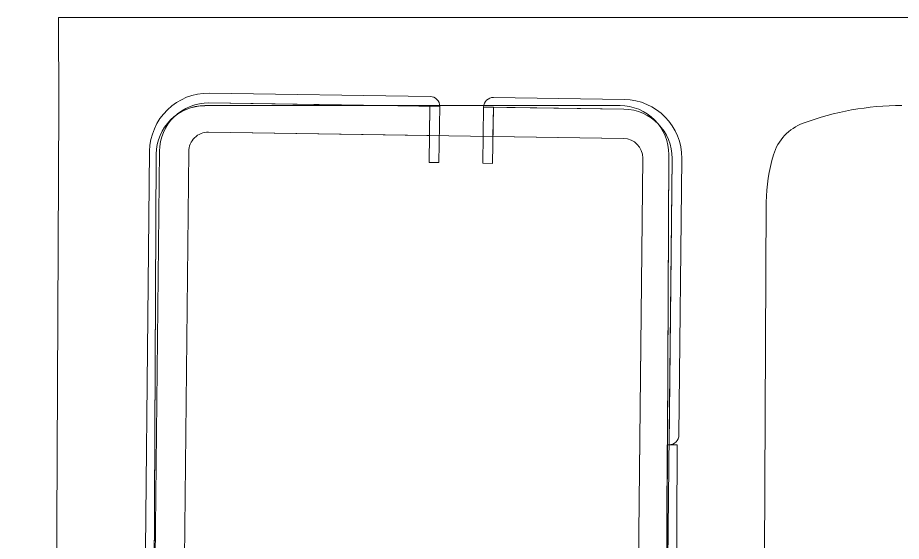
# Model space of a CAD drawing. Extents: x -212173 to 328152, y -560063 to 252500.
# Drawn here: x -212173 to -31207, y 145215 to 252500 of the extents above; entities that cross this region are included whole.
import ezdxf

# ---------------------------------------------------------------- set-up
doc = ezdxf.new("R2010")
doc.units = 0
doc.header["$LTSCALE"] = 15
doc.layers.add('SITE$0$L-LNSP.Newcub', color=252, linetype='Continuous')
doc.layers.add('SITE$0$L-ROAD.Newcub', color=252, linetype='Continuous')

# ---------------------------------------------------------------- blocks, each defined once
blk = doc.blocks.new('SITE$0$板_7', base_point=(-18489, -594))
at = {"layer": 'SITE$0$L-ROAD.Newcub', "color": 15, "lineweight": 0, "flags": 128}
blk.add_lwpolyline([(-18489, -594), (-18435, 10960), (-18435, 10960), (-18381, 22451, -0.41279), (-17381, 23447), (-8881, 23449, -0.415708), (-7881, 22444), (-7951, 7655), (-7957, 6251), (-7962, 5251), (-7962, 5251), (-7990, -603, -0.412805), (-8989, -1599), (-11456, -1599), (-11656, -1599), (-13106, -1599), (-17489, -1599, -0.415596)], format="xyb", close=True, dxfattribs=at)
blk = doc.blocks.new('SITE')
at = {"layer": 'SITE$0$L-LNSP.Newcub', "lineweight": 0, "flags": 128}
for points in [[(-185146, 225161.5, -0.41559519), (-172964.7, 237035.1), (-127709.4, 236351.1, -0.4142139), (-125739.9, 234321.1), (-172994.9, 235035.3, 0.41559556), (-183146.1, 225140.7), (-184349, 109603.6), (-186349, 109618.7)], [(-116740.9, 234185.1, -0.41421323), (-114710.9, 236154.6), (-87976.3, 235750.5, -0.412808), (-76159.4, 223626.8), (-76749.1, 166982.4, -0.41697164), (-78769.8, 165003.3), (-78159.3, 223647.7, 0.41280525), (-88006.7, 233750.8)], [(-183146.1, 225140.7, -0.41559556), (-172994.9, 235035.3), (-127739.7, 234351.3), (-127830.3, 228352), (-173085.6, 229036, 0.41559556), (-177146.4, 225078.1), (-178331.6, 109552.9), (-184349.1, 109597.9)], [(-114741.2, 234154.8), (-88006.7, 233750.8, -0.41280525), (-78159.3, 223647.7), (-78747.9, 167112.5), (-79690.8, 76539.7), (-85690, 76636.7), (-84159, 223710.1, 0.41278689), (-88097.8, 227751.5), (-114831.9, 228155.4)], [(-118004.9, 76732.8), (-85690.2, 76580.4), (-84159, 223710.1, 0.41278689), (-88097.8, 227751.5), (-173085.6, 229036, 0.41559556), (-177146.4, 225078.1), (-178331.5, 109563.3), (-117852.1, 109101.1)], [(-79160.2, 165005.2), (-79553.3, 64614.6, 0.41421356), (-77553.3, 66605.2), (-77090.5, 164995.4)]]:
    blk.add_lwpolyline(points, format="xyb", close=True, dxfattribs=at)
for points in [[(-127739.7, 234351.3), (-127913.5, 222852.6), (-125913.7, 222822.4), (-125739.9, 234321.1)], [(-114914.9, 222656.1), (-116914.7, 222686.4), (-116740.9, 234185.1), (-114741.2, 234154.8)]]:
    blk.add_lwpolyline(points, close=True, dxfattribs=at)
at = {"layer": 'SITE$0$L-ROAD.Newcub', "lineweight": 0, "flags": 128}
for points in [[(328152, 252500), (-68683.2, 252500), (-203798.9, 252500), (-203762.1, 234459.2), (-204904.8, -8753.1, -0.4217603), (-212171.1, -15984.8), (-212173.1, -35984.5), (-90156.3, -35979.8), (-80158.8, -46029.2), (-68683.2, -46033.3), (-60934, -46036), (-60588.5, -45317.2, -0.163989), (-54311.4, -38154.8, -0.09547853), (-32457.5, -33993.9), (182239.3, -34046.4)], [(-15800, -15985.3), (-40035.2, -15985.2, -0.07254863), (-49746.8, -14568.8, -0.23681028), (-56281.9, -8421.5, -0.0894541), (-59812, 11777.9), (-58857.9, 214693.3, -0.07254945), (-57395.3, 224398.4, -0.23433995), (-51308.3, 230871.2, -0.08908989), (-31126.4, 234500)]]:
    blk.add_lwpolyline(points, format="xyb", dxfattribs=at)
blk.add_lwpolyline([(-78811.3, 224439.7, 0.41570795), (-88814, 234486.1), (-173812.1, 234465.6, 0.41278979), (-183808.8, 224512.9), (-184892.4, -5938.5, 0.41559556), (-174891.9, -15985.4), (-89894, -15985.5, 0.41280525), (-79895, -6032.3)], format="xyb", close=True, dxfattribs=at)
at = {"layer": 'SITE$0$L-ROAD.Newcub', "lineweight": 0, "xscale": 10, "yscale": 10, "zscale": 10}
blk.add_blockref('SITE$0$板_7', (-184892.4, -5938.5), dxfattribs=at)

msp = doc.modelspace()

# ---------------------------------------------------------------- block references
msp.add_blockref('SITE', (0, 0))

doc.saveas('drawing.dxf')
